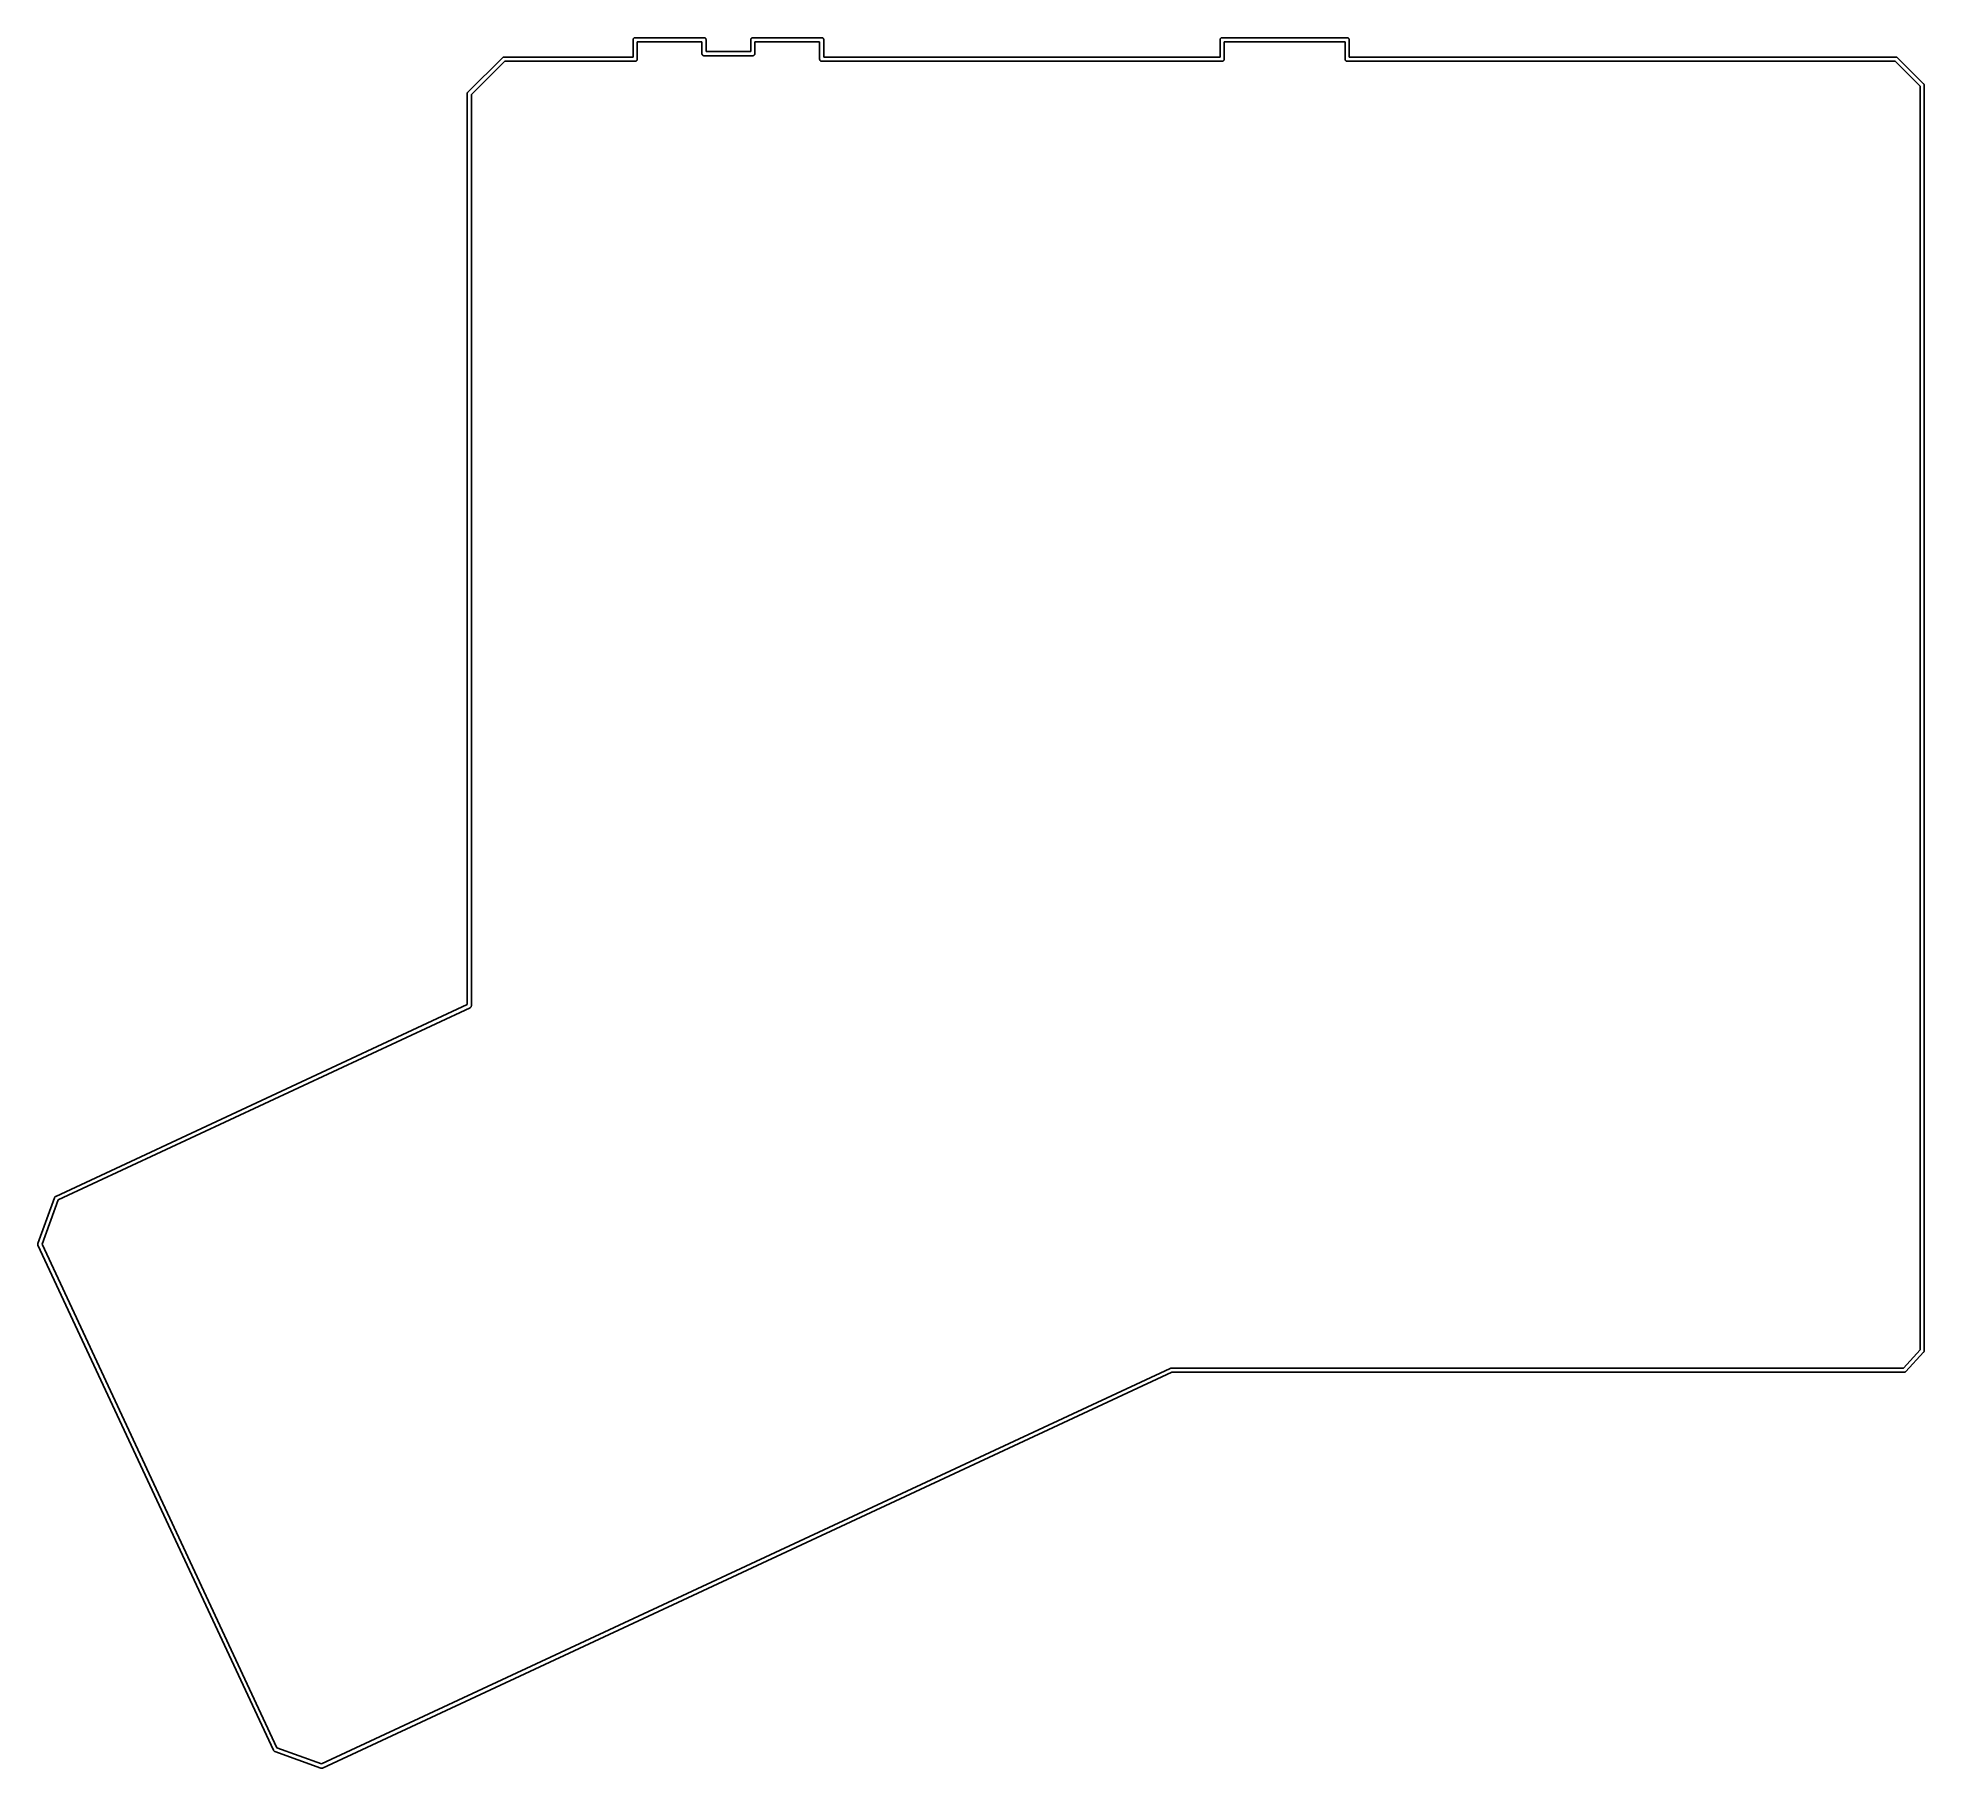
# Model space of a CAD drawing. Extents: x 23 to 197, y -190 to -30.
import ezdxf

# ---------------------------------------------------------------- set-up
doc = ezdxf.new("R2010")
doc.units = 0
doc.header["$MEASUREMENT"] = 0
doc.layers.add('BLACK', color=7, linetype='CONTINUOUS')

msp = doc.modelspace()

# ---------------------------------------------------------------- linework, layer by layer
at = {"layer": 'BLACK', "linetype": 'CONTINUOUS'}
for p, q in [((77.6859, -30.4464), (77.6917, -30.4305)), ((77.6859, -30.4633), (77.6859, -30.4464)), ((77.6859, -32.0675), (77.6859, -30.4633)), ((77.6859, -30.4633), (77.6859, -30.4633)), ((77.6917, -30.4305), (77.6946, -30.4138)), ((77.6946, -30.4138), (77.7031, -30.3992)), ((77.7031, -30.3992), (77.7089, -30.3833)), ((77.7089, -30.3833), (77.7198, -30.3703)), ((77.7198, -30.3703), (77.7282, -30.3557)), ((77.7282, -30.3557), (77.7412, -30.3448)), ((77.7412, -30.3448), (77.7521, -30.3318)), ((77.7521, -30.3318), (77.7667, -30.3234)), ((77.7667, -30.3234), (77.7797, -30.3125)), ((77.7797, -30.3125), (77.7956, -30.3067)), ((77.7956, -30.3067), (77.8102, -30.2982)), ((77.8102, -30.2982), (77.8269, -30.2953)), ((77.8269, -30.2953), (77.8428, -30.2895)), ((77.8428, -30.2895), (77.8597, -30.2895)), ((77.8597, -30.2895), (77.8597, -30.2895)), ((77.8597, -30.2895), (84.2304, -30.2895)), ((78.0669, -30.6705), (78.0669, -32.2747)), ((84.0232, -30.6705), (78.0669, -30.6705)), ((84.0232, -31.7667), (84.0232, -30.6705)), ((84.2304, -30.2895), (84.2473, -30.2895)), ((84.2304, -30.2895), (84.2304, -30.2895)), ((84.2473, -30.2895), (84.2632, -30.2953)), ((84.2632, -30.2953), (84.2799, -30.2982)), ((84.2799, -30.2982), (84.2945, -30.3067)), ((84.2945, -30.3067), (84.3104, -30.3125)), ((84.3104, -30.3125), (84.3234, -30.3234)), ((84.3234, -30.3234), (84.338, -30.3318)), ((84.338, -30.3318), (84.3489, -30.3448)), ((84.3489, -30.3448), (84.3619, -30.3557)), ((84.3619, -30.3557), (84.3703, -30.3703)), ((84.3703, -30.3703), (84.3812, -30.3833)), ((84.3812, -30.3833), (84.387, -30.3992)), ((84.387, -30.3992), (84.3955, -30.4138)), ((84.3955, -30.4138), (84.3984, -30.4305)), ((84.3984, -30.4305), (84.4042, -30.4464)), ((84.4042, -30.4464), (84.4042, -30.4633)), ((84.4042, -30.4633), (84.4042, -30.4633)), ((84.4042, -30.4633), (84.4042, -31.5595)), ((88.519, -30.4464), (88.5248, -30.4305)), ((88.519, -30.4633), (88.519, -30.4464)), ((88.519, -31.5595), (88.519, -30.4633)), ((88.519, -30.4633), (88.519, -30.4633)), ((88.5248, -30.4305), (88.5277, -30.4138)), ((88.5277, -30.4138), (88.5362, -30.3992)), ((88.5362, -30.3992), (88.542, -30.3833)), ((88.542, -30.3833), (88.5529, -30.3703)), ((88.5529, -30.3703), (88.5613, -30.3557)), ((88.5613, -30.3557), (88.5743, -30.3448)), ((88.5743, -30.3448), (88.5852, -30.3318)), ((88.5852, -30.3318), (88.5998, -30.3234)), ((88.5998, -30.3234), (88.6128, -30.3125)), ((88.6128, -30.3125), (88.6287, -30.3067)), ((88.6287, -30.3067), (88.6433, -30.2982)), ((88.6433, -30.2982), (88.66, -30.2953)), ((88.66, -30.2953), (88.6759, -30.2895)), ((88.6759, -30.2895), (88.6928, -30.2895)), ((88.6928, -30.2895), (88.6928, -30.2895)), ((88.6928, -30.2895), (95.0635, -30.2895)), ((94.8563, -30.6705), (88.9, -30.6705)), ((88.9, -30.6705), (88.9, -31.7667)), ((94.8563, -32.2747), (94.8563, -30.6705)), ((95.0635, -30.2895), (95.0635, -30.2895)), ((95.0635, -30.2895), (95.0804, -30.2895)), ((95.0804, -30.2895), (95.0963, -30.2953)), ((95.0963, -30.2953), (95.113, -30.2982)), ((95.113, -30.2982), (95.1276, -30.3067)), ((95.1276, -30.3067), (95.1435, -30.3125)), ((95.1435, -30.3125), (95.1565, -30.3234)), ((95.1565, -30.3234), (95.1711, -30.3318)), ((95.1711, -30.3318), (95.182, -30.3448)), ((95.182, -30.3448), (95.195, -30.3557)), ((95.195, -30.3557), (95.2034, -30.3703)), ((95.2034, -30.3703), (95.2143, -30.3833)), ((95.2143, -30.3833), (95.2201, -30.3992)), ((95.2201, -30.3992), (95.2286, -30.4138)), ((95.2286, -30.4138), (95.2315, -30.4305)), ((95.2315, -30.4305), (95.2373, -30.4464)), ((95.2373, -30.4464), (95.2373, -30.4633)), ((95.2373, -30.4633), (95.2373, -30.4633)), ((95.2373, -30.4633), (95.2373, -32.0675)), ((131.712, -30.4464), (131.717, -30.4305)), ((131.712, -30.4633), (131.712, -30.4464)), ((131.712, -32.0675), (131.712, -30.4633)), ((131.712, -30.4633), (131.712, -30.4633)), ((131.717, -30.4305), (131.72, -30.4138)), ((131.72, -30.4138), (131.729, -30.3992)), ((131.729, -30.3992), (131.735, -30.3833)), ((131.735, -30.3833), (131.746, -30.3703)), ((131.746, -30.3703), (131.754, -30.3557)), ((131.754, -30.3557), (131.767, -30.3448)), ((131.767, -30.3448), (131.778, -30.3318)), ((131.778, -30.3318), (131.793, -30.3234)), ((131.793, -30.3234), (131.805, -30.3125)), ((131.805, -30.3125), (131.821, -30.3067)), ((131.821, -30.3067), (131.836, -30.2982)), ((131.836, -30.2982), (131.853, -30.2953)), ((131.853, -30.2953), (131.869, -30.2895)), ((131.869, -30.2895), (131.886, -30.2895)), ((131.886, -30.2895), (131.886, -30.2895)), ((131.886, -30.2895), (143.425, -30.2895)), ((143.218, -30.6705), (132.093, -30.6705)), ((132.093, -30.6705), (132.093, -32.2747)), ((143.218, -32.2747), (143.218, -30.6705)), ((143.425, -30.2895), (143.425, -30.2895)), ((143.425, -30.2895), (143.442, -30.2895)), ((143.442, -30.2895), (143.458, -30.2953)), ((143.458, -30.2953), (143.475, -30.2982)), ((143.475, -30.2982), (143.489, -30.3067)), ((143.489, -30.3067), (143.505, -30.3125)), ((143.505, -30.3125), (143.518, -30.3234)), ((143.518, -30.3234), (143.533, -30.3318)), ((143.533, -30.3318), (143.544, -30.3448)), ((143.544, -30.3448), (143.557, -30.3557)), ((143.557, -30.3557), (143.565, -30.3703)), ((143.565, -30.3703), (143.576, -30.3833)), ((143.576, -30.3833), (143.582, -30.3992)), ((143.582, -30.3992), (143.59, -30.4138)), ((143.59, -30.4138), (143.593, -30.4305)), ((143.593, -30.4305), (143.599, -30.4464)), ((143.599, -30.4464), (143.599, -30.4633)), ((143.599, -30.4633), (143.599, -30.4633)), ((143.599, -30.4633), (143.599, -32.0675)), ((62.4825, -35.2922), (65.6711, -32.1289)), ((65.8899, -32.4485), (62.8015, -35.5124)), ((65.6711, -32.1289), (65.6871, -32.1098)), ((65.6871, -32.1098), (65.7093, -32.097)), ((65.7093, -32.097), (65.7303, -32.0824)), ((65.7303, -32.0824), (65.7382, -32.0803)), ((65.7382, -32.0803), (65.7452, -32.0762)), ((65.7452, -32.0762), (65.7705, -32.0718)), ((65.7705, -32.0718), (65.7953, -32.0652)), ((65.7953, -32.0652), (65.8201, -32.0675)), ((65.8201, -32.0675), (77.6859, -32.0675)), ((77.8931, -32.4485), (65.8899, -32.4485)), ((77.91, -32.4485), (77.8931, -32.4485)), ((77.8931, -32.4485), (77.8931, -32.4485)), ((77.9259, -32.4427), (77.91, -32.4485)), ((77.9426, -32.4398), (77.9259, -32.4427)), ((77.9572, -32.4313), (77.9426, -32.4398)), ((77.9731, -32.4255), (77.9572, -32.4313)), ((77.9861, -32.4146), (77.9731, -32.4255)), ((78.0007, -32.4062), (77.9861, -32.4146)), ((78.0116, -32.3932), (78.0007, -32.4062)), ((78.0246, -32.3823), (78.0116, -32.3932)), ((78.033, -32.3677), (78.0246, -32.3823)), ((78.0439, -32.3547), (78.033, -32.3677)), ((78.0497, -32.3388), (78.0439, -32.3547)), ((78.0582, -32.3242), (78.0497, -32.3388)), ((78.0611, -32.3075), (78.0582, -32.3242)), ((78.0669, -32.2916), (78.0611, -32.3075)), ((78.0669, -32.2747), (78.0669, -32.2747)), ((78.0669, -32.2747), (78.0669, -32.2916)), ((84.0232, -31.7836), (84.0232, -31.7667)), ((84.0232, -31.7667), (84.0232, -31.7667)), ((84.029, -31.7995), (84.0232, -31.7836)), ((84.0319, -31.8162), (84.029, -31.7995)), ((84.0404, -31.8308), (84.0319, -31.8162)), ((84.0462, -31.8467), (84.0404, -31.8308)), ((84.0571, -31.8597), (84.0462, -31.8467)), ((84.0655, -31.8743), (84.0571, -31.8597)), ((84.0785, -31.8852), (84.0655, -31.8743)), ((84.0894, -31.8982), (84.0785, -31.8852)), ((84.104, -31.9066), (84.0894, -31.8982)), ((84.117, -31.9175), (84.104, -31.9066)), ((84.1329, -31.9233), (84.117, -31.9175)), ((84.1475, -31.9318), (84.1329, -31.9233)), ((84.1642, -31.9347), (84.1475, -31.9318)), ((84.1801, -31.9405), (84.1642, -31.9347)), ((84.197, -31.9405), (84.1801, -31.9405)), ((88.7262, -31.9405), (84.197, -31.9405)), ((84.197, -31.9405), (84.197, -31.9405)), ((84.4042, -31.5595), (88.519, -31.5595)), ((88.7431, -31.9405), (88.7262, -31.9405)), ((88.7262, -31.9405), (88.7262, -31.9405)), ((88.759, -31.9347), (88.7431, -31.9405)), ((88.7757, -31.9318), (88.759, -31.9347)), ((88.7903, -31.9233), (88.7757, -31.9318)), ((88.8062, -31.9175), (88.7903, -31.9233)), ((88.8192, -31.9066), (88.8062, -31.9175)), ((88.8338, -31.8982), (88.8192, -31.9066)), ((88.8447, -31.8852), (88.8338, -31.8982)), ((88.8577, -31.8743), (88.8447, -31.8852)), ((88.8661, -31.8597), (88.8577, -31.8743)), ((88.877, -31.8467), (88.8661, -31.8597)), ((88.8828, -31.8308), (88.877, -31.8467)), ((88.8913, -31.8162), (88.8828, -31.8308)), ((88.8942, -31.7995), (88.8913, -31.8162)), ((88.9, -31.7836), (88.8942, -31.7995)), ((88.9, -31.7667), (88.9, -31.7667)), ((88.9, -31.7667), (88.9, -31.7836)), ((94.8563, -32.2916), (94.8563, -32.2747)), ((94.8563, -32.2747), (94.8563, -32.2747)), ((94.8621, -32.3075), (94.8563, -32.2916)), ((94.865, -32.3242), (94.8621, -32.3075)), ((94.8735, -32.3388), (94.865, -32.3242)), ((94.8793, -32.3547), (94.8735, -32.3388)), ((94.8902, -32.3677), (94.8793, -32.3547)), ((94.8986, -32.3823), (94.8902, -32.3677)), ((94.9116, -32.3932), (94.8986, -32.3823)), ((94.9225, -32.4062), (94.9116, -32.3932)), ((94.9371, -32.4146), (94.9225, -32.4062)), ((94.9501, -32.4255), (94.9371, -32.4146)), ((94.966, -32.4313), (94.9501, -32.4255)), ((94.9806, -32.4398), (94.966, -32.4313)), ((94.9973, -32.4427), (94.9806, -32.4398)), ((95.0132, -32.4485), (94.9973, -32.4427)), ((95.0301, -32.4485), (95.0132, -32.4485)), ((131.919, -32.4485), (95.0301, -32.4485)), ((95.0301, -32.4485), (95.0301, -32.4485)), ((95.2373, -32.0675), (131.712, -32.0675)), ((131.936, -32.4485), (131.919, -32.4485)), ((131.919, -32.4485), (131.919, -32.4485)), ((131.952, -32.4427), (131.936, -32.4485)), ((131.968, -32.4398), (131.952, -32.4427)), ((131.983, -32.4313), (131.968, -32.4398)), ((131.999, -32.4255), (131.983, -32.4313)), ((132.012, -32.4146), (131.999, -32.4255)), ((132.027, -32.4062), (132.012, -32.4146)), ((132.037, -32.3932), (132.027, -32.4062)), ((132.05, -32.3823), (132.037, -32.3932)), ((132.059, -32.3677), (132.05, -32.3823)), ((132.07, -32.3547), (132.059, -32.3677)), ((132.076, -32.3388), (132.07, -32.3547)), ((132.084, -32.3242), (132.076, -32.3388)), ((132.087, -32.3075), (132.084, -32.3242)), ((132.093, -32.2916), (132.087, -32.3075)), ((132.093, -32.2747), (132.093, -32.2747)), ((132.093, -32.2747), (132.093, -32.2916)), ((143.218, -32.2916), (143.218, -32.2747)), ((143.218, -32.2747), (143.218, -32.2747)), ((143.224, -32.3075), (143.218, -32.2916)), ((143.227, -32.3242), (143.224, -32.3075)), ((143.235, -32.3388), (143.227, -32.3242)), ((143.241, -32.3547), (143.235, -32.3388)), ((143.252, -32.3677), (143.241, -32.3547)), ((143.26, -32.3823), (143.252, -32.3677)), ((143.273, -32.3932), (143.26, -32.3823)), ((143.284, -32.4062), (143.273, -32.3932)), ((143.299, -32.4146), (143.284, -32.4062)), ((143.312, -32.4255), (143.299, -32.4146)), ((143.328, -32.4313), (143.312, -32.4255)), ((143.342, -32.4398), (143.328, -32.4313)), ((143.359, -32.4427), (143.342, -32.4398)), ((143.375, -32.4485), (143.359, -32.4427)), ((143.392, -32.4485), (143.375, -32.4485)), ((193.85, -32.4485), (143.392, -32.4485)), ((143.392, -32.4485), (143.392, -32.4485)), ((143.599, -32.0675), (193.921, -32.0675)), ((196.152, -34.7499), (193.85, -32.4485)), ((193.921, -32.0675), (193.946, -32.0653)), ((193.946, -32.0653), (193.97, -32.0718)), ((193.97, -32.0718), (193.995, -32.0762)), ((193.995, -32.0762), (194.003, -32.0805)), ((194.003, -32.0805), (194.011, -32.0827)), ((194.011, -32.0827), (194.031, -32.0972)), ((194.031, -32.0972), (194.053, -32.1098)), ((194.053, -32.1098), (194.07, -32.1292)), ((194.07, -32.1292), (196.471, -34.5304)), ((196.471, -34.5304), (196.49, -34.5467)), ((196.49, -34.5467), (196.503, -34.5685)), ((196.503, -34.5685), (196.517, -34.5892)), ((196.517, -34.5892), (196.52, -34.5975)), ((196.52, -34.5975), (196.524, -34.6048)), ((196.524, -34.6048), (196.528, -34.6297)), ((196.528, -34.6297), (196.535, -34.6541)), ((196.535, -34.6541), (196.532, -34.6793)), ((196.532, -34.6793), (196.532, -151.118)), ((62.4184, -35.4154), (62.4249, -35.3914)), ((62.4205, -35.4409), (62.4184, -35.4154)), ((62.4205, -119.259), (62.4205, -35.4409)), ((62.4249, -35.3914), (62.4292, -35.3668)), ((62.4292, -35.3668), (62.4337, -35.3591)), ((62.4337, -35.3591), (62.436, -35.3506)), ((62.436, -35.3506), (62.4504, -35.3302)), ((62.4504, -35.3302), (62.4628, -35.3087)), ((62.4628, -35.3087), (62.4825, -35.2922)), ((62.8015, -35.5124), (62.8015, -119.372)), ((196.151, -151.055), (196.152, -34.7499)), ((24.5447, -136.92), (62.4205, -119.259)), ((62.684, -119.556), (24.7697, -137.236)), ((62.7077, -119.548), (62.684, -119.556)), ((62.7271, -119.531), (62.7077, -119.548)), ((62.7478, -119.517), (62.7271, -119.531)), ((62.7527, -119.51), (62.7478, -119.517)), ((62.7592, -119.504), (62.7527, -119.51)), ((62.7718, -119.482), (62.7592, -119.504)), ((62.7863, -119.462), (62.7718, -119.482)), ((62.7885, -119.454), (62.7863, -119.462)), ((62.7928, -119.446), (62.7885, -119.454)), ((62.7972, -119.421), (62.7928, -119.446)), ((62.8037, -119.397), (62.7972, -119.421)), ((62.8015, -119.372), (62.8037, -119.397)), ((22.9048, -141.242), (24.4358, -137.039)), ((24.4358, -137.039), (24.4424, -137.015)), ((24.4424, -137.015), (24.4569, -136.994)), ((24.4569, -136.994), (24.4695, -136.972)), ((24.4695, -136.972), (24.476, -136.967)), ((24.476, -136.967), (24.4809, -136.96)), ((24.4809, -136.96), (24.5016, -136.945)), ((24.5016, -136.945), (24.521, -136.929)), ((24.521, -136.929), (24.5447, -136.92)), ((24.7697, -137.236), (23.287, -141.306)), ((22.8875, -141.315), (22.8919, -141.291)), ((22.889, -141.324), (22.8875, -141.315)), ((22.8883, -141.332), (22.889, -141.324)), ((22.8948, -141.357), (22.8883, -141.332)), ((22.8919, -141.291), (22.8941, -141.265)), ((22.8941, -141.265), (22.9048, -141.242)), ((22.8992, -141.382), (22.8948, -141.357)), ((22.9118, -141.403), (22.8992, -141.382)), ((44.5888, -187.891), (22.9118, -141.403)), ((23.287, -141.306), (44.9042, -187.666)), ((194.608, -152.718), (196.151, -151.055)), ((49.0024, -189.156), (127.114, -152.749)), ((127.114, -152.749), (127.154, -152.726)), ((127.154, -152.726), (127.201, -152.718)), ((127.201, -152.718), (127.203, -152.717)), ((127.203, -152.717), (127.206, -152.718)), ((127.206, -152.718), (194.608, -152.718)), ((196.474, -151.268), (194.834, -153.034)), ((196.49, -151.254), (196.474, -151.268)), ((196.505, -151.229), (196.49, -151.254)), ((196.52, -151.205), (196.505, -151.229)), ((196.521, -151.2), (196.52, -151.205)), ((196.524, -151.196), (196.521, -151.2)), ((196.529, -151.168), (196.524, -151.196)), ((196.535, -151.14), (196.529, -151.168)), ((196.532, -151.118), (196.535, -151.14)), ((127.267, -153.099), (49.0874, -189.537)), ((194.686, -153.099), (127.267, -153.099)), ((194.715, -153.1), (194.686, -153.099)), ((194.736, -153.094), (194.715, -153.1)), ((194.757, -153.09), (194.736, -153.094)), ((194.768, -153.084), (194.757, -153.09)), ((194.779, -153.08), (194.768, -153.084)), ((194.797, -153.067), (194.779, -153.08)), ((194.815, -153.056), (194.797, -153.067)), ((194.834, -153.034), (194.815, -153.056)), ((44.5975, -187.915), (44.5888, -187.891)), ((44.6137, -187.934), (44.5975, -187.915)), ((44.6282, -187.955), (44.6137, -187.934)), ((44.6352, -187.959), (44.6282, -187.955)), ((44.6407, -187.966), (44.6352, -187.959)), ((44.6625, -187.979), (44.6407, -187.966)), ((44.6832, -187.993), (44.6625, -187.979)), ((44.7076, -188), (44.6832, -187.993)), ((48.9345, -189.537), (44.7076, -188)), ((44.9042, -187.666), (49.0024, -189.156)), ((48.9698, -189.543), (48.9345, -189.537)), ((48.9719, -189.544), (48.9698, -189.543)), ((48.9787, -189.544), (48.9719, -189.544)), ((48.984, -189.545), (48.9787, -189.544)), ((48.9857, -189.545), (48.984, -189.545)), ((49.0388, -189.55), (48.9857, -189.545)), ((49.0874, -189.537), (49.0388, -189.55))]:
    msp.add_line(p, q, dxfattribs=at)

doc.saveas('drawing.dxf')
